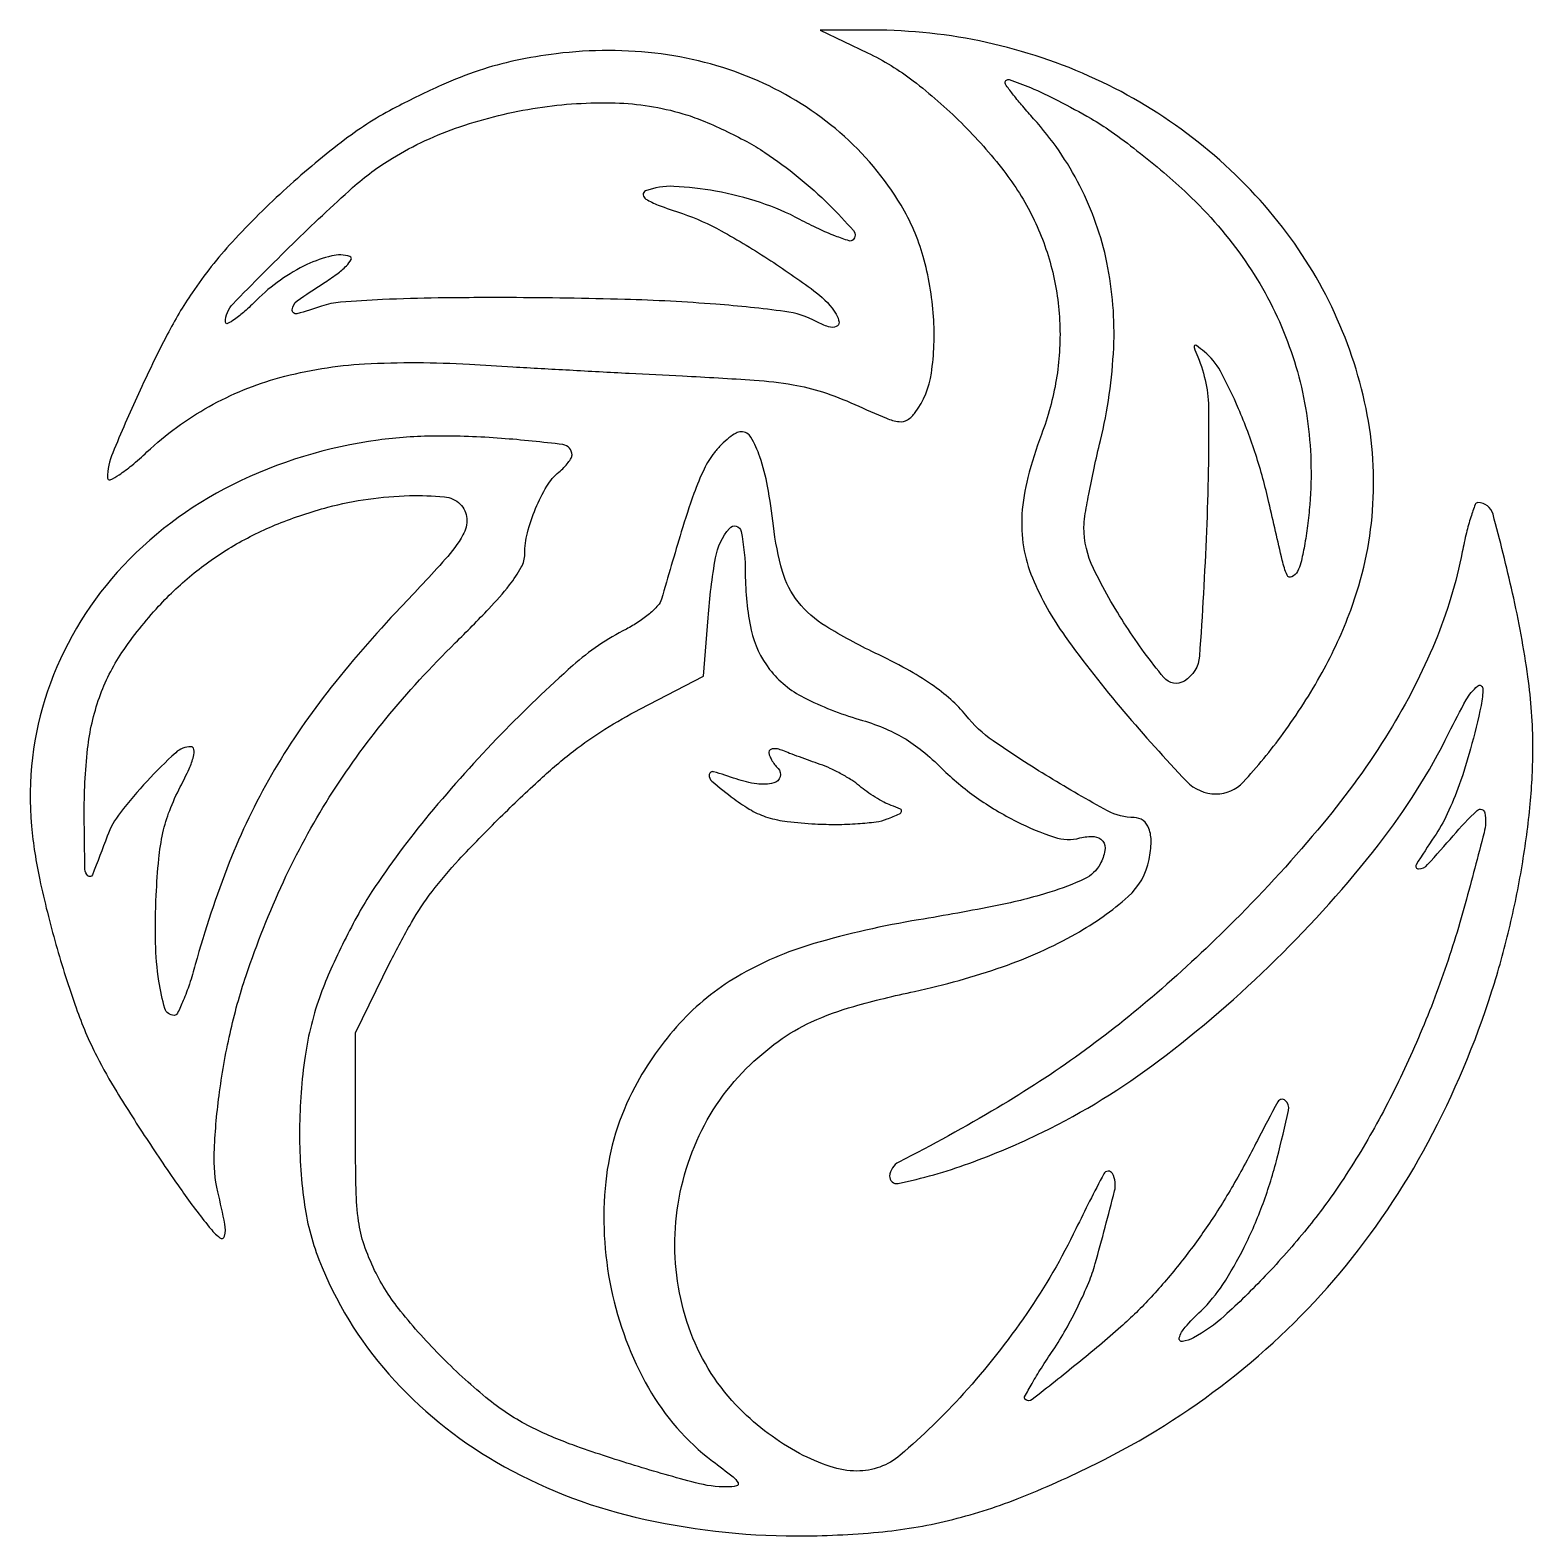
# Model space of a CAD drawing. Header units: millimetres. Extents: x -1161 to 602, y -165 to 220.
# Drawn here: x 457.63 to 492.74, y -18.95 to 16.24 of the extents above; entities that cross this region are included whole.
import ezdxf

# ---------------------------------------------------------------- set-up
doc = ezdxf.new("R2010")
doc.units = ezdxf.units.MM
doc.layers.get('0').update_dxf_attribs({"true_color": 0xffffff})

msp = doc.modelspace()

# ---------------------------------------------------------------- linework, layer by layer
for points in [[(477.192, 15.709, -0.052586), (478.264, 15.051, -0.031693), (479.387, 14.068, -0.031648), (480.38, 12.947, -0.051154), (481.056, 11.867, -0.052531), (481.502, 10.656, -0.051989), (481.687, 9.374, -0.051397), (481.605, 8.068, -0.049095), (481.258, 6.785, 0.027071), (480.94, 5.783, 0.047825), (480.804, 4.928, 0.05601), (480.841, 4.162, 0.05869), (481.049, 3.437, 0.056823), (481.811, 2.071, 0.020415), (483.186, 0.314, 0.013846), (484.65, -1.315, 0.205559), (485.34, -1.611, 0.20915), (485.969, -1.336, 0.028544), (486.904, -0.201, 0.031822), (487.815, 1.225, 0.037293), (488.484, 2.684, 0.140913), (488.841, 7.396, 0.121877), (486.691, 11.881, 0.112852), (482.523, 15.094, 0.108402), (477.31, 16.236), (476.088, 16.236)], [(469.923, 15.684, 0.021416), (468.97, 15.524, 0.028277), (468.12, 15.293, 0.025595), (467.24, 14.948, 0.013536), (466.185, 14.437, 0.042504), (464.986, 13.679, 0.022333), (463.628, 12.551, 0.022256), (462.356, 11.287, 0.036844), (461.417, 10.101, 0.029866), (460.836, 9.125, 0.012216), (460.161, 7.738, 0.008749), (459.561, 6.36, 0.095306), (459.439, 5.77, 0.546801), (459.5, 5.729, 0.041861), (459.709, 5.844, 0.028123), (460.007, 6.066, 0.013668), (460.362, 6.38, -0.060301), (461.812, 7.441, -0.061454), (463.463, 8.117, -0.052645), (465.444, 8.437, -0.029227), (467.894, 8.429, 0.001164), (468.909, 8.369, 0.000535), (470.232, 8.295, 0.000529), (471.625, 8.22, 0.000733), (472.874, 8.156, -0.004485), (474.549, 8.057, -0.024068), (475.457, 7.951, -0.038649), (476.144, 7.783, -0.025833), (476.898, 7.49, 0.005668), (477.635, 7.169, 0.06691), (477.935, 7.088, 0.177373), (478.129, 7.131, 0.092553), (478.311, 7.302, 0.122046), (478.687, 8.22, 0.053548), (478.738, 9.542, 0.0512), (478.495, 10.949, 0.067061), (477.979, 12.146, 0.079435), (476.552, 13.842, 0.074893), (474.64, 15.05, 0.071548), (472.376, 15.679, 0.062987)], [(482.417, 14.17, -0.025198), (482.887, 13.87, -0.010477), (483.49, 13.419, -0.010335), (484.117, 12.909, -0.013152), (484.673, 12.411, -0.052329), (486.021, 10.843, -0.057751), (486.962, 9.079, -0.058432), (487.467, 7.164, -0.055775), (487.527, 5.154, -0.011388), (487.475, 4.656, -0.013103), (487.402, 4.184, -0.012242), (487.32, 3.788, -0.070855), (487.243, 3.59, -0.148643), (487.106, 3.459, -0.436086), (486.997, 3.499, -0.041305), (486.884, 3.848, -0.001535), (486.573, 5.197, 0.022045), (486.266, 6.318, 0.023191), (485.865, 7.388, 0.023188), (485.438, 8.27, 0.098003), (485.065, 8.72, 0.007238), (484.881, 8.865, 0.341336), (484.836, 8.865, 0.330003), (484.824, 8.821, 0.007007), (484.912, 8.601, -0.097545), (485.164, 7.354, -0.011672), (485.113, 4.527, -0.007255), (484.95, 1.61, -0.241211), (484.598, 1.028, -0.376445), (484.115, 1.11, -0.026392), (483.239, 2.308, -0.031584), (482.473, 3.66, -0.113497), (482.252, 4.62, -0.041088), (482.273, 4.877, -0.00597), (482.365, 5.393, -0.006725), (482.489, 6.003, -0.005715), (482.637, 6.644, 0.047916), (482.946, 8.811, 0.062723), (482.788, 10.804, 0.066854), (482.158, 12.595, 0.065889), (481.076, 14.166, -0.007005), (480.822, 14.456, -0.010315), (480.607, 14.718, -0.005965), (480.435, 14.942, -0.161784), (480.412, 15.012, -0.513535), (480.505, 15.079, -0.017646), (480.999, 14.893, -0.019846), (481.645, 14.59, -0.010704)], [(472.88, 14.284, -0.024427), (473.33, 14.126, -0.013925), (473.857, 13.895, -0.013883), (474.375, 13.631, -0.022292), (474.8, 13.376, -0.024315), (475.578, 12.802, -0.024077), (476.299, 12.154, -0.017054), (476.867, 11.552, -0.395866), (476.861, 11.336, -0.281029), (476.765, 11.313, -0.013728), (476.445, 11.425, -0.018919), (476.055, 11.592, -0.012167), (475.616, 11.812, 0.042961), (474.697, 12.205, 0.033852), (473.647, 12.473, 0.03438), (472.669, 12.585, 0.10325), (472.009, 12.478, 0.338007), (471.955, 12.391, 0.234176), (472.019, 12.289, 0.048232), (472.304, 12.15, 0.008257), (472.872, 11.948, -0.045337), (473.776, 11.548, -0.018174), (474.935, 10.849, -0.015771), (476.007, 10.098, -0.093969), (476.466, 9.596, -0.110977), (476.529, 9.413, -0.342591), (476.466, 9.309, -0.170979), (476.283, 9.305, -0.044045), (476.008, 9.422, 0.090533), (475.26, 9.663, 0.012977), (473.654, 9.831, 0.012557), (471.525, 9.944, 0.006243), (468.823, 9.986, 0.00404), (467.166, 9.978, 0.008274), (465.867, 9.94, 0.008191), (464.885, 9.878, 0.065085), (464.441, 9.784, -0.021984), (463.866, 9.61, -0.514141), (463.755, 9.703, -0.222013), (463.873, 9.911, -0.013469), (464.482, 10.321, 0.017603), (464.798, 10.537, 0.037896), (465.021, 10.729, 0.066691), (465.13, 10.873, 0.47273), (465.103, 10.944, 0.140908), (464.679, 10.961, 0.049687), (464.099, 10.758, 0.04508), (463.479, 10.397, 0.04213), (462.919, 9.924, -0.013673), (462.641, 9.661, -0.028422), (462.408, 9.475, -0.043719), (462.245, 9.38, -0.550557), (462.196, 9.411, -0.195265), (462.368, 9.836, -0.005644), (463.768, 11.244, -0.011337), (465.167, 12.557, -0.04722), (466.095, 13.245, -0.053934), (467.674, 13.979, -0.043849), (469.488, 14.422, -0.044777), (471.302, 14.535, -0.065497)], [(465.762, 6.658, 0.08186), (462.361, 5.615, 0.094856), (459.669, 3.569, 0.100956), (458.038, 0.789, 0.105877), (457.664, -2.36, 0.029828), (457.857, -3.614, 0.016031), (458.235, -5.132, 0.016029), (458.706, -6.612, 0.032127), (459.188, -7.74, 0.021062), (459.655, -8.572, 0.007327), (460.394, -9.732, 0.007464), (461.18, -10.888, 0.017011), (461.816, -11.731, 0.050239), (462.064, -11.982, 0.55275), (462.174, -11.946, 0.109624), (462.181, -11.666, 0.007998), (462.018, -10.909, -0.066918), (461.932, -9.996, -0.022615), (462.045, -8.663, -0.022319), (462.302, -7.205, -0.026133), (462.678, -5.852, -0.027548), (463.55, -3.662, -0.031876), (464.621, -1.69, -0.031608), (465.943, 0.144, -0.026274), (467.565, 1.92, 0.007393), (468.351, 2.718, 0.02491), (468.831, 3.272, 0.037723), (469.107, 3.686, 0.12889), (469.188, 3.996, -0.062726), (469.25, 4.491, -0.036324), (469.441, 5.06, -0.036467), (469.704, 5.579, -0.084404), (469.987, 5.909, 0.026233), (470.104, 6.017, 0.030537), (470.202, 6.131, 0.031902), (470.272, 6.236, 0.131716), (470.292, 6.309, 0.378308), (470.077, 6.552, 0.011798), (468.643, 6.697, 0.020791), (467.097, 6.752, 0.031975)], [(473.618, 6.369, 0.056535), (473.377, 5.978, 0.023717), (473.139, 5.407, 0.013586), (472.845, 4.515, 0.002855), (472.383, 2.94, -0.115593), (472.299, 2.79, -0.031794), (472.103, 2.601, -0.030338), (471.847, 2.409, -0.027575), (471.562, 2.243, 0.063666), (470.313, 1.391, 0.018815), (468.638, -0.213, 0.019296), (466.958, -2.086, 0.026974), (465.618, -3.892, 0.019328), (465.308, -4.402, 0.010872), (464.971, -5.043, 0.010838), (464.657, -5.705, 0.017394), (464.422, -6.284, 0.0518), (464.056, -7.734, 0.034183), (463.927, -9.448, 0.034473), (464.031, -11.134, 0.060074), (464.378, -12.489, 0.0887), (466.013, -15.169, 0.080534), (468.525, -17.222, 0.073632), (471.769, -18.509, 0.057606), (475.536, -18.947, 0.023256), (477.452, -18.859, 0.035908), (479.087, -18.587, 0.035059), (480.693, -18.08, 0.020888), (482.528, -17.265, 0.050744), (485.632, -15.313, 0.052812), (488.235, -12.799, 0.051808), (490.293, -9.75, 0.045607), (491.784, -6.211, 0.018011), (492.185, -4.772, 0.017378), (492.487, -3.29, 0.017933), (492.677, -1.845, 0.023637), (492.74, -0.518, 0.035278), (492.624, 1.123, 0.019993), (492.265, 3.084, 0.010956), (491.808, 4.927, 0.338607), (491.456, 5.197, 0.313661), (491.391, 5.152, 0.01178), (491.29, 4.859, 0.017548), (491.187, 4.488, 0.010994), (491.09, 4.047, -0.049818), (490.456, 1.947, -0.040068), (489.381, -0.154, -0.035082), (487.833, -2.307, -0.022954), (485.772, -4.568, -0.017542), (483.954, -6.263, -0.022927), (482.173, -7.674, -0.022326), (480.232, -8.943, -0.015343), (477.928, -10.213, 0.260644), (477.712, -10.538, 0.499888), (477.91, -10.713, 0.035294), (479.563, -10.244, 0.027231), (481.287, -9.513, 0.04789), (483.994, -7.848, 0.032422), (486.737, -5.481, 0.032566), (489.132, -2.799, 0.051043), (490.777, -0.185, -0.012356), (491.183, 0.587, -0.088898), (491.449, 0.911, -0.626072), (491.567, 0.859, -0.064394), (491.531, 0.459, -0.011618), (491.282, -0.56, -0.019841), (491.02, -1.396, -0.023764), (490.74, -2.075, -0.039608), (490.435, -2.613, 0.01048), (490.011, -3.267, 0.60841), (490.069, -3.364, 0.195442), (490.28, -3.262, 0.007236), (490.877, -2.586, -0.026434), (491.44, -1.995, -0.596429), (491.617, -2.054, -0.107167), (491.6, -2.516, -0.004154), (491.159, -4.175, -0.018707), (490.607, -5.932, -0.01917), (489.928, -7.627, -0.019645), (489.141, -9.223, -0.022383), (488.261, -10.683, -0.024232), (487.459, -11.771, -0.018923), (486.488, -12.873, -0.018681), (485.531, -13.809, -0.061323), (484.809, -14.317, -0.08263), (484.552, -14.404, -0.548819), (484.478, -14.322, -0.113396), (484.615, -14.073, -0.019962), (484.987, -13.687, 0.057326), (485.495, -13.074, 0.028896), (485.995, -12.202, 0.027057), (486.435, -11.182, 0.026428), (486.767, -10.113, 0.007132), (487.032, -9.005, 0.274471), (486.956, -8.773, 0.478108), (486.783, -8.803, 0.009432), (486.304, -9.707, -0.014141), (485.734, -10.758, -0.017806), (485.146, -11.695, -0.018602), (484.516, -12.553, -0.018387), (483.822, -13.366, -0.025507), (483.112, -14.063, -0.011156), (482.104, -14.916, -0.003557), (481.044, -15.761, -0.379657), (480.874, -15.751, -0.333358), (480.866, -15.695, -0.004818), (481.039, -15.387, -0.010972), (481.257, -15.025, -0.006744), (481.53, -14.608, 0.020021), (481.826, -14.127, 0.014549), (482.118, -13.57, 0.014741), (482.364, -13.025, 0.030966), (482.515, -12.586, 0.005464), (482.968, -10.885, 0.190488), (482.916, -10.483, 0.596149), (482.716, -10.485, 0.009196), (482.065, -11.77, -0.037756), (480.915, -13.751, -0.033486), (479.438, -15.622, -0.031894), (477.959, -17.061, -0.180992), (476.944, -17.431, -0.078539), (476.325, -17.328, -0.041744), (475.608, -17.02, -0.038483), (474.877, -16.556, -0.036264), (474.21, -15.977, -0.106539), (473.068, -14.199, -0.094808), (472.696, -12.03, -0.093237), (473.151, -9.846, -0.09886), (474.364, -8.027, -0.039591), (475.106, -7.394, -0.049298), (475.889, -6.936, -0.039326), (476.879, -6.574, -0.01528), (478.296, -6.223, 0.030573), (480.352, -5.648, 0.044645), (482.065, -4.876, 0.053581), (483.283, -4.008, 0.165315), (483.775, -3.141, 0.04041), (483.82, -2.728, 0.092858), (483.771, -2.421, 0.14403), (483.635, -2.234, 0.165376), (483.426, -2.163, -0.125073), (482.803, -2.005, -0.012159), (481.443, -1.222, -0.014846), (480.13, -0.37, -0.073941), (479.491, 0.23, 0.045064), (479.145, 0.593, 0.030041), (478.691, 0.946, 0.024846), (478.11, 1.304, 0.013973), (477.372, 1.682, -0.02641), (476.22, 2.308, -0.086673), (475.574, 2.879, -0.099345), (475.208, 3.59, -0.041321), (474.997, 4.655, 0.01705), (474.861, 5.578, 0.037433), (474.68, 6.268, 0.050305), (474.472, 6.722, 0.265816), (474.243, 6.853, 0.13067), (474.124, 6.821, 0.034744), (473.959, 6.711, 0.032779), (473.782, 6.554, 0.028647)], [(467.679, 5.16, -0.180373), (467.832, 4.825, -0.14981), (467.744, 4.441, -0.052909), (467.33, 3.872, -0.006586), (466.288, 2.749, 0.024248), (464.566, 0.755, 0.035608), (463.272, -1.166, 0.036446), (462.285, -3.215, 0.027151), (461.491, -5.598, -0.01264), (461.354, -6.052, -0.019685), (461.211, -6.436, -0.01469), (461.076, -6.733, -0.284573), (460.994, -6.784, -0.333831), (460.781, -6.627, -0.035283), (460.639, -5.986, -0.031444), (460.563, -5.086, -0.017107), (460.577, -3.977, -0.012316), (460.638, -3.13, -0.030633), (460.735, -2.518, -0.037126), (460.892, -1.995, -0.027901), (461.139, -1.447, 0.011966), (461.347, -1.021, 0.042958), (461.449, -0.736, 0.098273), (461.46, -0.57, 0.375822), (461.388, -0.507, 0.188652), (461.032, -0.647, 0.018354), (460.363, -1.311, 0.023491), (459.741, -2.043, 0.075492), (459.431, -2.601, -0.004422), (459.087, -3.503, -0.522171), (458.983, -3.527, -0.209754), (458.911, -3.368, -0.002199), (458.896, -2.124, -0.028783), (458.976, -0.558, -0.058195), (459.25, 0.644, -0.062727), (459.777, 1.692, -0.038937), (460.633, 2.773, -0.035915), (461.468, 3.555, -0.037747), (462.393, 4.194, -0.036737), (463.427, 4.702, -0.030723), (464.588, 5.088, -0.029505), (465.532, 5.28, -0.029582), (466.491, 5.359, -0.027713), (467.309, 5.333, -0.176279)], [(474.34, 3.535, 0.052617), (474.479, 2.218, 0.113874), (474.908, 1.3, 0.109743), (475.707, 0.642, 0.046746), (477.003, 0.13, -0.025947), (477.565, -0.065, -0.037246), (478.038, -0.3, -0.03672), (478.475, -0.605, -0.024266), (478.931, -1.014, 0.041096), (479.741, -1.692, 0.03709), (480.678, -2.255, 0.037982), (481.562, -2.62, 0.141155), (482.158, -2.64, -0.07497), (482.49, -2.608, -0.217508), (482.69, -2.713, -0.21688), (482.743, -2.933, -0.074588), (482.63, -3.248, -0.161162), (482.268, -3.592, -0.035462), (481.456, -3.906, -0.025326), (480.223, -4.218, -0.008399), (478.388, -4.553, 0.02981), (475.938, -5.109, 0.062527), (474.148, -5.882, 0.074758), (472.811, -6.967, 0.062587), (471.756, -8.462, 0.096721), (471.079, -10.676, 0.077411), (471.205, -13.171, 0.078039), (472.08, -15.491, 0.101382), (473.572, -17.197, -0.004619), (474.053, -17.57, -0.097134), (474.17, -17.707, -0.507574), (474.137, -17.78, -0.051772), (473.915, -17.803, -0.064526), (473.18, -17.708, -0.009811), (471.755, -17.302, -0.011625), (470.312, -16.823, -0.031394), (469.321, -16.397, -0.053337), (468.352, -15.768, -0.026304), (467.262, -14.783, -0.026288), (466.286, -13.695, -0.056132), (465.681, -12.743, -0.031871), (465.435, -12.146, -0.047189), (465.305, -11.596, -0.029101), (465.247, -10.863, -0.005396), (465.232, -9.509), (465.232, -7.195), (466.039, -5.553, -0.017229), (466.54, -4.617, -0.030811), (467.023, -3.891, -0.026134), (467.645, -3.154, -0.009048), (468.615, -2.157, -0.009841), (469.554, -1.262, -0.020689), (470.325, -0.612, -0.024349), (471.059, -0.098, -0.021099), (471.875, 0.368), (473.366, 1.139), (473.47, 2.507, -0.024552), (473.645, 3.908, -0.133049), (473.967, 4.595, -0.627324), (474.242, 4.525, -0.049479)], [(474.892, -0.635, 0.093143), (474.907, -0.714, 0.03528), (474.955, -0.816, 0.033438), (475.024, -0.922, 0.034797), (475.107, -1.016, -0.27979), (475.154, -1.212, -0.260605), (475.003, -1.355, -0.095415), (474.608, -1.376, -0.050072), (474.128, -1.261, 0.014396), (473.597, -1.093, 0.46459), (473.497, -1.16, 0.252829), (473.561, -1.316, 0.0094), (474.077, -1.726, 0.034014), (474.482, -1.993, 0.054159), (474.863, -2.158, 0.04497), (475.318, -2.254, 0.016424), (475.976, -2.311, 0.015075), (476.475, -2.323, 0.015484), (476.97, -2.305, 0.015402), (477.397, -2.262, 0.060994), (477.652, -2.196, 0.007), (477.942, -2.078, 0.225622), (477.991, -2.022, 0.37579), (477.966, -1.969, 0.013984), (477.744, -1.878, -0.03208), (477.576, -1.803, -0.016248), (477.376, -1.688, -0.01607), (477.176, -1.556, -0.023042), (477.008, -1.425, 0.033847), (476.827, -1.291, 0.017532), (476.586, -1.147, 0.017349), (476.326, -1.015, 0.025173), (476.088, -0.92, -0.002679), (475.853, -0.837, -0.002214), (475.603, -0.747, -0.002235), (475.375, -0.662, -0.005992), (475.214, -0.598, 0.043319), (475.09, -0.56, 0.081279), (474.986, -0.555, 0.13262), (474.918, -0.582, 0.237017)]]:
    msp.add_lwpolyline(points, format="xyb", close=True)

doc.saveas('drawing.dxf')
